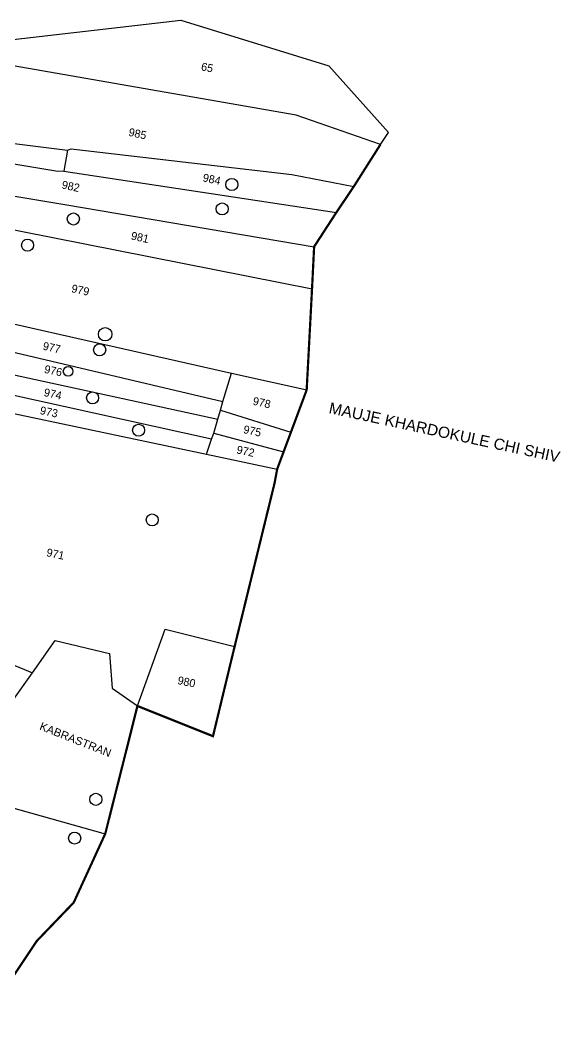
# Model space of a CAD drawing. Header units: metres. Extents: x 280727 to 281583, y 2032653 to 2033900.
# Drawn here: x 281342 to 281582.8, y 2033449.5 to 2033899.9 of the extents above; entities that cross this region are included whole.
import ezdxf
from ezdxf.enums import TextEntityAlignment as Align

# ---------------------------------------------------------------- set-up
doc = ezdxf.new("R2010")
doc.units = ezdxf.units.M
doc.header["$MEASUREMENT"] = 0
for name, color, linetype in [('OFF', 1, 'Continuous'), ('POLY_PARCEL', 6, 'Continuous'), ('SYM_WELL', 1, 'Continuous'), ('TEXT_MAPIN', 7, 'Continuous'), ('TEXT_MAPOUT', 7, 'Continuous'), ('TEXT_PARCEL', 7, 'Continuous'), ('V_BOUND_LINE', 7, 'Continuous')]:
    doc.layers.add(name, color=color, linetype=linetype)
doc.styles.get("Standard").update_dxf_attribs({"font": 'arial.ttf'})
doc.styles.add('TEXT_MAP', font='')
doc.styles.get('TEXT_MAP').set_extended_font_data('Kruti Dev 050')

# ---------------------------------------------------------------- blocks, each defined once
blk = doc.blocks.new('PAKKAWELL')
blk.add_circle((0, 0), 1.814447681999809)

msp = doc.modelspace()

# ---------------------------------------------------------------- linework, layer by layer
at = {"layer": 'OFF'}
msp.add_lwpolyline([(281319.320834171, 2033889.134192127), (281413.4421697776, 2033899.926888146), (281479.5159341996, 2033879.595794623), (281505.9796221172, 2033849.930335341)], dxfattribs=at)
at = {"layer": 'POLY_PARCEL'}
for points in [[(281502.4535893453, 2033844.559787018), (281464.9136304585, 2033857.660091168), (281319.0482621854, 2033882.992153888)], [(281254.7289842586, 2033855.570415773), (281363.0768362582, 2033842.048605243)], [(281358.6892056391, 2033832.434645117), (281254.0296222353, 2033849.817363437)], [(281502.4535893453, 2033844.559787018), (281505.9796221172, 2033849.930335341)], [(281363.0768362582, 2033842.048605243), (281361.446007852, 2033832.642597573)], [(281363.0768362582, 2033842.048605243), (281364.7204483696, 2033842.582443563)], [(281364.7204483696, 2033842.582443563), (281463.0316890897, 2033831.147383292), (281490.5420563808, 2033825.757286666)], [(281252.3558483962, 2033836.048659696), (281361.8463956118, 2033817.721583671), (281472.8974883463, 2033798.982797611)], [(281361.446007852, 2033832.642597573), (281358.6892056391, 2033832.434645117)], [(281361.446007852, 2033832.642597573), (281482.8100293623, 2033814.268432779)], [(281471.9521084921, 2033779.990598481), (281269.3355225492, 2033820.137097164)], [(281274.5606465912, 2033779.136547762), (281436.1120038796, 2033742.642819184)], [(281279.6705838866, 2033765.909423162), (281432.2066650027, 2033729.925136265)], [(281284.537078768, 2033753.79943761), (281430.0026304307, 2033722.184160189)], [(281427.1719322656, 2033713.159778615), (281283.8923272323, 2033744.897962051)], [(281432.2066650027, 2033729.925136265), (281436.1120038796, 2033742.642819184)], [(281436.1120038796, 2033742.642819184), (281469.5747710699, 2033735.142860311)], [(281282.7250319477, 2033736.493934211), (281424.9723432357, 2033706.473378449)], [(281431.1385573959, 2033726.154565337), (281432.2066650027, 2033729.925136265)], [(281430.0026304307, 2033722.184160189), (281431.1385573959, 2033726.154565337)], [(281431.1385573959, 2033726.154565337), (281462.5437932541, 2033716.263761734)], [(281428.1536856247, 2033715.889918385), (281430.0026304307, 2033722.184160189)], [(281427.1719322656, 2033713.159778615), (281428.1536856247, 2033715.889918385)], [(281428.1536856247, 2033715.889918385), (281459.3137093438, 2033707.590562337)], [(281424.9723432357, 2033706.473378449), (281427.1719322656, 2033713.159778615)], [(281424.9723432357, 2033706.473378449), (281456.442581268, 2033699.881206486)], [(281264.9174028663, 2033646.89178797), (281286.161278849, 2033638.310583851), (281289.756414704, 2033638.872368363), (281293.7465557558, 2033631.335822135), (281347.4061775776, 2033609.01575881)], [(281394.1825733865, 2033594.291829946), (281406.5339560038, 2033628.515444514), (281437.4782094778, 2033620.810840439)], [(281347.4061775776, 2033609.01575881), (281357.5870059431, 2033623.438132828), (281381.7416786542, 2033617.705174966), (281382.9519408308, 2033602.219402551), (281394.1825733865, 2033594.291829946)], [(281339.0207926091, 2033597.136847396), (281347.4061775776, 2033609.01575881)], [(281308.3259959044, 2033557.285874717), (281379.8493129332, 2033537.360689892)]]:
    msp.add_lwpolyline(points, dxfattribs=at)
at = {"layer": 'V_BOUND_LINE', "const_width": 0.9908706596598985}
for points in [[(281490.5420563808, 2033825.757286666), (281502.4535893453, 2033844.559787018)], [(281482.8100293623, 2033814.268432779), (281490.5420563808, 2033825.757286666)], [(281472.8974883463, 2033798.982797611), (281482.8100293623, 2033814.268432779)], [(281471.9521084921, 2033779.990598481), (281472.8974883463, 2033798.982797611)], [(281469.5747710699, 2033735.142860311), (281471.9521084921, 2033779.990598481)], [(281462.5437932541, 2033716.263761734), (281469.5747710699, 2033735.142860311)], [(281459.3137093438, 2033707.590562337), (281462.5437932541, 2033716.263761734)], [(281456.442581268, 2033699.881206486), (281459.3137093438, 2033707.590562337)], [(281437.4782094778, 2033620.810840439), (281455.2617532704, 2033693.581920902), (281456.442581268, 2033699.881206486)], [(281394.1825733865, 2033594.291829946), (281427.831195544, 2033580.817151314), (281437.4782094778, 2033620.810840439)], [(281379.8493129332, 2033537.360689892), (281390.4559298134, 2033579.398505833), (281394.1825733865, 2033594.291829946)], [(281323.0249485038, 2033450.012132477), (281349.275659557, 2033489.465520242), (281365.799669385, 2033506.684411068), (281379.8493129332, 2033537.360689892)]]:
    msp.add_lwpolyline(points, dxfattribs=at)

# ---------------------------------------------------------------- block references
at = {"layer": 'SYM_WELL'}
for p, xscale, yscale, zscale, rotation in [((281436.2367743356, 2033826.707327181), 1.482641802234731, 1.482641802234731, 1.482641802234731, 347.8536959560781), ((281431.9067306225, 2033815.80863828), 1.482641802234731, 1.482641802234731, 1.482641802234731, 347.8536959560781), ((281365.632405065, 2033811.343589048), 1.482641802234731, 1.482641802234731, 1.482641802234731, 347.8536959560781), ((281345.2380594797, 2033799.651236893), 1.482641802234731, 1.482641802234731, 1.482641802234731, 347.8536959560781), ((281379.7966473182, 2033759.949744676), 1.649188725459453, 1.649188725459453, 1.649188725459453, 347.853695956078), ((281377.3363296245, 2033753.043063896), 1.482641802234731, 1.482641802234731, 1.482641802234731, 347.8536959560781), ((281363.3101110854, 2033743.455773019), 1.184768216325304, 1.184768216325304, 1.184768216325304, 347.8536959560781), ((281374.2113593533, 2033731.589952515), 1.482641802234731, 1.482641802234731, 1.482641802234731, 347.8536959560781), ((281394.7070380072, 2033717.172298969), 1.482641802234731, 1.482641802234731, 1.482641802234731, 347.8536959560781), ((281400.7730486244, 2033677.196940632), 1.482641802234731, 1.482641802234731, 1.482641802234731, 347.8536959560781), ((281375.6400251784, 2033552.674020387), 1.482641802234731, 1.482641802234731, 1.482641802234731, 347.8536959560781), ((281366.202800347, 2033535.407045778), 1.482641802234731, 1.482641802234731, 1.482641802234731, 347.8536959560781)]:
    msp.add_blockref('PAKKAWELL', p, dxfattribs=dict(at, xscale=xscale, yscale=yscale, zscale=zscale, rotation=rotation))

# ---------------------------------------------------------------- texts
at = {"layer": 'TEXT_MAPIN'}
msp.add_text('KABRASTRAN', height=3.567134374775635, rotation=338.3962121989284, dxfattribs=at).set_placement((281350.2445090115, 2033583.85613784))
at = {"layer": 'TEXT_MAPOUT'}
msp.add_text('MAUJE KHARDOKULE CHI SHIV', height=4.954353298299493, rotation=347.8536959496141, dxfattribs=at).set_placement((281479.1386186271, 2033724.84664031))
at = {"layer": 'TEXT_PARCEL', "style": 'TEXT_MAP'}
for s, p in [('65', (281425.2711391775, 2033878.87257975)), ('985', (281394.2600316042, 2033849.351792554)), ('982', (281364.4791058828, 2033825.913970107)), ('984', (281427.2885111421, 2033829.062281234)), ('981', (281395.3465272854, 2033803.156107012)), ('979', (281368.7801380455, 2033779.658772934)), ('977', (281356.0267468533, 2033754.026580274)), ('976', (281356.6940147742, 2033743.71092423)), ('974', (281356.5002256567, 2033733.371860828)), ('978', (281449.583851153, 2033729.49614047)), ('973', (281354.7720559901, 2033725.342299712)), ('975', (281445.378529611, 2033716.864388482)), ('972', (281442.3739677351, 2033707.839423312)), ('971', (281357.6653579194, 2033662.019822818)), ('980', (281416.0827672202, 2033605.038450643))]:
    msp.add_text(s, height=3.567134374775635, rotation=347.8536959496141, dxfattribs=at).set_placement(p, align=Align.MIDDLE)

doc.saveas('drawing.dxf')
